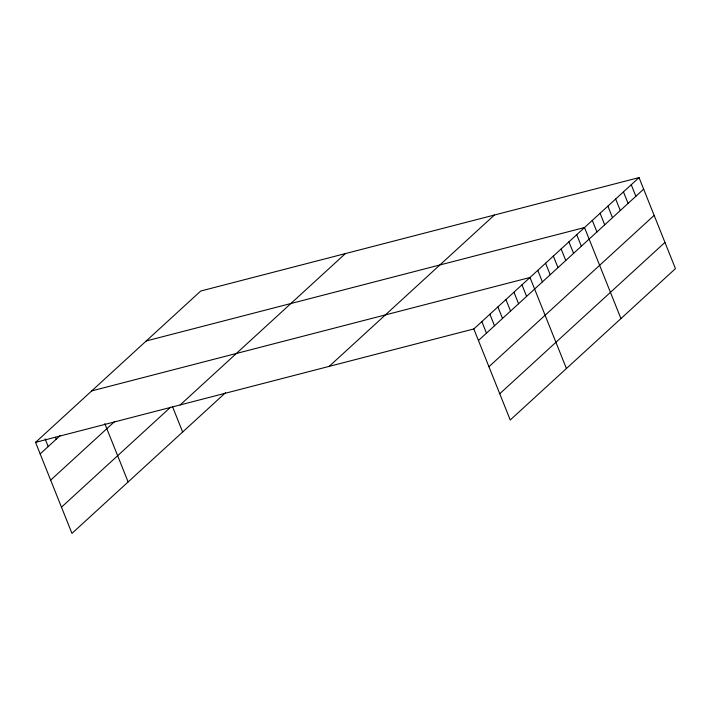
<?xml version="1.0" encoding="UTF-8"?>
<svg xmlns="http://www.w3.org/2000/svg" width="711" height="711" viewBox="0 0 711 711"><rect width="100%" height="100%" fill="white"/><g stroke="black" fill="none" stroke-linecap="round" stroke-linejoin="round"><path stroke-width="1.07" d="M225.485 392.756L71.962 533.401L35.55 442.358L200.76 291.012L639.038 177.599L675.45 268.642L510.24 419.988L473.828 328.944L639.038 177.599M40.172 453.911L60.231 435.532M50.659 480.138L114.622 421.552M61.475 507.174L170.604 407.199M180.185 404.932L345.386 253.587M329.193 366.369L494.403 215.024M478.45 340.489L643.651 189.144M488.937 366.725L654.147 215.38M499.753 393.752L664.954 242.407M146.235 340.96L584.513 227.538L620.934 318.581M91.719 390.899L529.997 277.486L566.418 368.529M35.55 442.358L473.828 328.944M631.244 184.736L635.865 196.28M623.458 191.863L628.08 203.417M615.673 199L620.285 210.554M607.878 206.137L612.5 217.682M600.093 213.273L604.714 224.818M592.307 220.41L596.929 231.955M576.728 234.674L581.349 246.228M568.942 241.811L573.564 253.356M561.148 248.948L565.769 260.493M553.362 256.084L557.984 267.629M545.577 263.212L550.198 274.766M537.792 270.349L542.404 281.903M521.972 284.835L526.593 296.389M513.946 292.185L518.568 303.739M505.93 299.535L510.542 311.089M497.904 306.894L502.517 318.439M489.879 314.244L494.5 325.789M481.854 321.594L486.475 333.139M172.56 406.781L182.656 432.004M104.81 423.64L128.131 481.942M55.449 437.283L56.222 439.202M45.113 438.856L48.197 446.561"/></g></svg>
